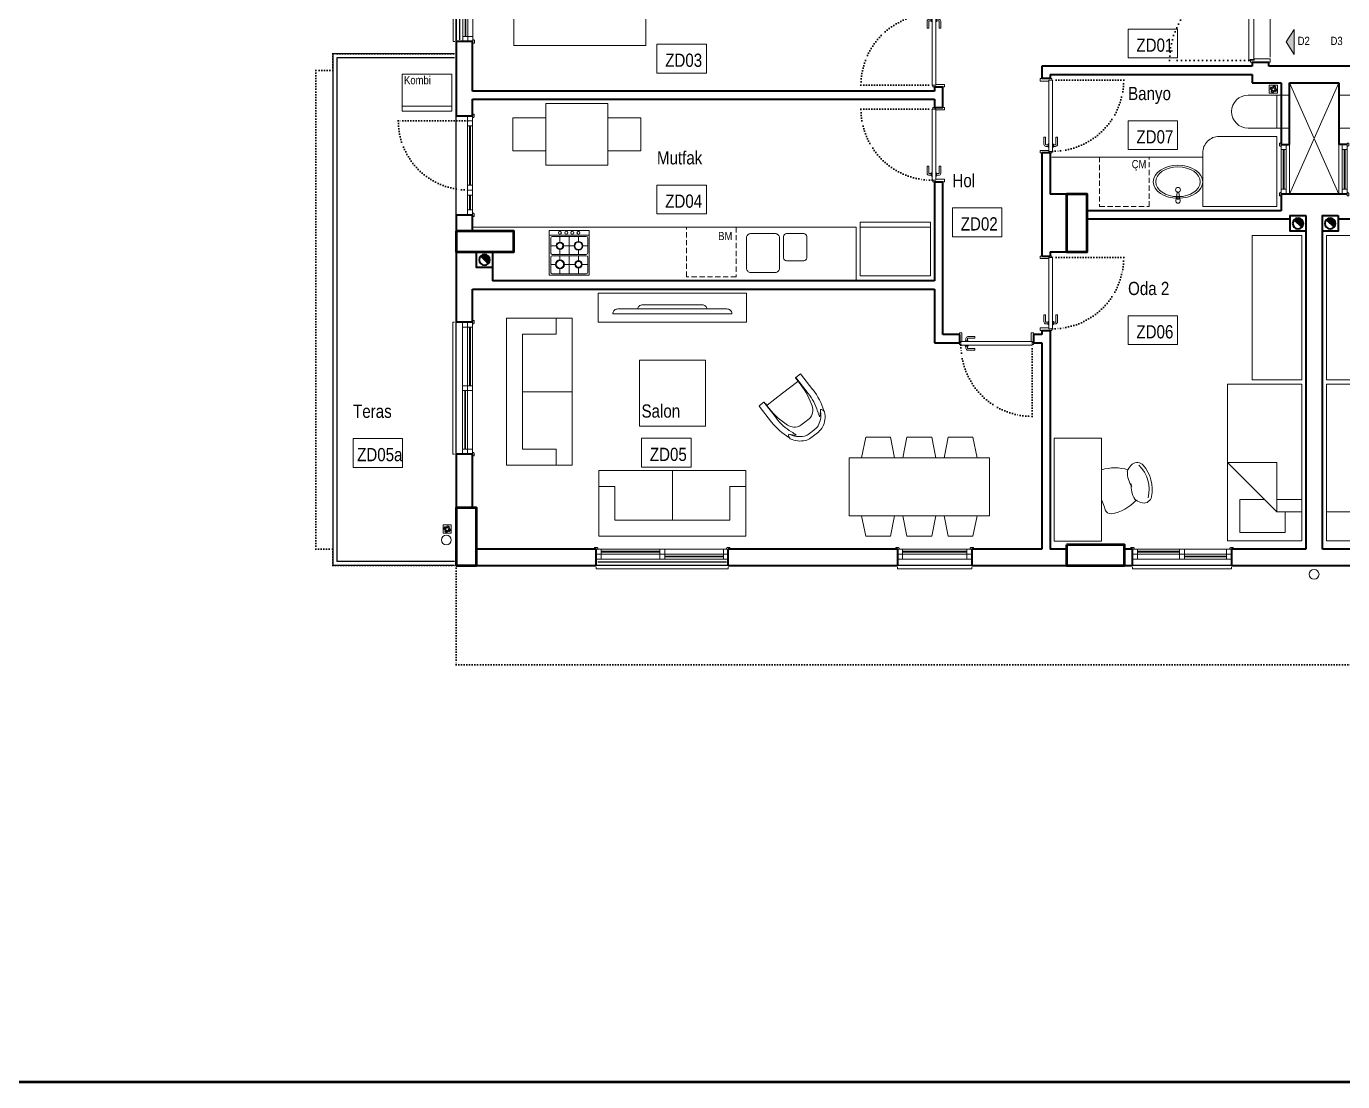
# Model space of a CAD drawing. Header units: millimetres. Extents: x 1811019 to 3717122, y -501178 to -243171.
# Drawn here: x 1856802 to 1858397, y -246506 to -245228 of the extents above; entities that cross this region are included whole.
import ezdxf
from ezdxf.enums import TextEntityAlignment as Align

# ---------------------------------------------------------------- set-up
doc = ezdxf.new("R2010")
doc.units = ezdxf.units.MM
for name, pattern in [('DOT', [0.25, 0, -0.25]), ('izdüşüm arka', [3.175, 0, -3.175]), ('izdüşüm ön', [9.525, 6.35, -3.175])]:
    doc.linetypes.add(name, pattern=pattern)
for name, color, linetype, lineweight in [('a_ba', 6, 'Continuous', 50), ('a_doğrama', 251, 'Continuous', 20), ('a_duvar', 255, 'Continuous', 35), ('a_görünüş', 32, 'Continuous', 25), ('a_görünüş_ince', 8, 'Continuous', 20), ('a_izdüşüm_arka', 255, 'izdüşüm arka', 30), ('a_izdüşüm_ön', 6, 'izdüşüm ön', 9), ('a_not_mahal', 253, 'Continuous', 5), ('a_not_misc', 144, 'Continuous', 5), ('a_not_text', 7, 'Continuous', 13), ('a_tefriş', 8, 'Continuous', 20), ('a_çerçeve_line', 7, 'Continuous', 50), ('m_yib', 65, 'Continuous', 20)]:
    doc.layers.add(name, color=color, linetype=linetype, lineweight=lineweight)
doc.layers.add('a_m2_taks', color=147, linetype='Continuous', plot=False)
doc.styles.get("Standard").update_dxf_attribs({"font": 'ARIALN.TTF'})

# ---------------------------------------------------------------- blocks, each defined once
blk = doc.blocks.new('K1')
at = {"layer": 'a_doğrama', "color": 251}
for points in [[(-17.5, -2.5), (-22, -2.5), (-22, 0), (2, 0), (2, -4), (-17.5, -4), (-17.5, -2.5)], [(-27.5, -93.1), (-25, -93.1)], [(-14.5, -93.1), (-17, -93.1)], [(-17.5, -97.5), (-22, -97.5), (-22, -100), (2, -100), (2, -96), (-17.5, -96), (-17.5, -97.5)]]:
    blk.add_lwpolyline(points, dxfattribs=at)
blk.add_lwpolyline([(-18, -14), (-18, -4), (-18, -3), (-22.5, -3), (-22.5, -2.5), (-22.5, -2), (-24, -2), (-24, -2.5), (-24, -12.5), (-24, -88), (-24, -97.5), (-24, -98), (-22.5, -98), (-22.5, -97.5), (-22.5, -97), (-18, -97), (-18, -96), (-18, -86.5)], close=True, dxfattribs=at)
for points in [[(-25, -91.1), (-27.5, -91.1, -0.414214), (-28, -90.6), (-28, -82.1), (-30, -82.1), (-30, -90.6)], [(-24, -94.1), (-24.5, -94.1, -0.414214), (-25, -93.6), (-25, -90.6, -0.414214), (-24.5, -90.1), (-24, -90.1)], [(-18, -94.1), (-17.5, -94.1, 0.414214), (-17, -93.6), (-17, -90.6, 0.414214), (-17.5, -90.1), (-18, -90.1)], [(-17, -91.1), (-14.5, -91.1, 0.414214), (-14, -90.6), (-14, -82.1), (-12, -82.1), (-12, -90.6)]]:
    blk.add_lwpolyline(points, format="xyb", dxfattribs=at)
for centre, start, end in [((-27.5, -90.6), 180, 270), ((-14.5, -90.6), 270, 0)]:
    blk.add_arc(centre, 2.5, start, end, dxfattribs=at)
at = {"layer": 'a_görünüş_ince', "color": 251}
blk.add_line((2, -6), (2, -94), dxfattribs=at)
at = {"layer": 'a_izdüşüm_arka', "color": 251, "linetype": 'DOT', "ltscale": 20}
blk.add_line((-24, -2), (-120, -2), dxfattribs=at)
blk.add_arc((-24, -2), 96, 180, 270, dxfattribs=at)
blk = doc.blocks.new('klozet')
at = {"layer": 'a_tefriş'}
blk.add_line((20, 0), (-20, 0), dxfattribs=at)
for points in [[(-20, 0), (-20, -15), (20, -15), (20, 0)], [(-20, -50), (-20, -15)], [(20, -50), (20, -15)]]:
    blk.add_lwpolyline(points, dxfattribs=at)
blk.add_arc((0, -50), 20, 180, 360, dxfattribs=at)
blk = doc.blocks.new('K2')
at = {"layer": 'a_doğrama', "color": 251, "linetype": 'Continuous'}
for p, q in [((-13, 88.1), (-13, 1.9)), ((-13, 88.1), (-8.5, 88.1)), ((-12, 90), (-12, 88.1)), ((-12, 90), (-10, 90)), ((-8.5, 88.1), (-8.5, 1.9)), ((-13, 1.9), (-8.5, 1.9)), ((-12, 0), (-12, 1.9)), ((-12, 0), (-10, 0))]:
    blk.add_line(p, q, dxfattribs=at)
at = {"layer": 'a_doğrama', "color": 251}
for points in [[(-14, 80.1), (-16.5, 80.1, 0.414214), (-17, 79.6), (-17, 71.1), (-19, 71.1), (-19, 79.6)], [(-13, 83.1), (-13.5, 83.1, 0.414214), (-14, 82.6), (-14, 79.6, 0.414214), (-13.5, 79.1), (-13, 79.1)], [(-8.5, 83.1), (-8, 83.1, -0.414214), (-7.5, 82.6), (-7.5, 79.6, -0.414214), (-8, 79.1), (-8.5, 79.1)], [(-7.5, 80.1), (-5, 80.1, -0.414214), (-4.5, 79.6), (-4.5, 71.1), (-2.5, 71.1), (-2.5, 79.6)]]:
    blk.add_lwpolyline(points, format="xyb", dxfattribs=at)
for points in [[(-16.5, 82.1), (-14, 82.1)], [(-5, 82.1), (-7.5, 82.1)]]:
    blk.add_lwpolyline(points, dxfattribs=at)
at = {"layer": 'a_doğrama', "color": 251, "linetype": 'Continuous'}
for points in [[(0, 90), (2, 90), (2, 87), (-8.5, 87)], [(0, 0), (2, 0), (2, 3), (-8.5, 3)]]:
    blk.add_lwpolyline(points, dxfattribs=at)
at = {"layer": 'a_doğrama', "color": 251}
for centre, start, end in [((-16.5, 79.6), 90, 180), ((-5, 79.6), 0, 90)]:
    blk.add_arc(centre, 2.5, start, end, dxfattribs=at)
at = {"layer": 'a_izdüşüm_arka', "color": 251}
blk.add_lwpolyline([(-99.2, 1.9), (-13, 1.9)], dxfattribs=at)
blk.add_arc((-13, 1.9), 86.2, 90, 180, dxfattribs=at)
blk = doc.blocks.new('M1')
at = {"layer": 'a_doğrama', "linetype": 'Continuous'}
for p, q in [((-24, 6), (-30, 6)), ((-30, 0), (-30, 6)), ((-24, 0), (-30, 0)), ((-24, 0), (-24, 6)), ((30, 6), (24, 6)), ((24, 6), (24, 0)), ((30, 0), (30, 6)), ((30, 0), (24, 0))]:
    blk.add_line(p, q, dxfattribs=at)
at = {"layer": 'a_doğrama'}
for p, q in [((24, 3.5), (-24, 3.5)), ((24, 2.5), (-24, 2.5))]:
    blk.add_line(p, q, dxfattribs=at)
for points in [[(-28, -1), (-28, 0), (-32, 0), (-32, -2), (-29, -2)], [(28, -1), (28, 0), (32, 0), (32, -2), (29, -2)]]:
    blk.add_lwpolyline(points, close=True, dxfattribs=at)
at = {"layer": 'a_görünüş_ince'}
for p, q in [((24, 6), (-24, 6)), ((-24, 0), (24, 0))]:
    blk.add_line(p, q, dxfattribs=at)
blk = doc.blocks.new('160p')
at = {"layer": 'a_doğrama', "color": 251}
for points in [[(-6, -6), (-6, 0), (-12, 0), (-12, -6)], [(0, -6), (0, 0), (-6, 0), (-6, -6)], [(-6, -83), (-6, -77), (-12, -77), (-12, -83)], [(0, -83), (0, -77), (-6, -77), (-6, -83)], [(-6, -160), (-6, -154), (-12, -154), (-12, -160)], [(0, -160), (0, -154), (-6, -154), (-6, -160)]]:
    blk.add_lwpolyline(points, close=True, dxfattribs=at)
for points in [[(2, -1), (2, 2), (0, 2), (0, -2), (1, -2), (2, -1)], [(-9.5, -6), (-9.5, -77)], [(-8.5, -6), (-8.5, -77)], [(-3.5, -83), (-3.5, -154)], [(-2.5, -83), (-2.5, -154)], [(2, -159), (2, -162), (0, -162), (0, -158), (1, -158), (2, -159)]]:
    blk.add_lwpolyline(points, dxfattribs=at)
at = {"layer": 'a_görünüş_ince', "color": 251}
for points in [[(-22, -160), (-24, -160), (-24, 0), (-22, 0)], [(-12, -77), (-12, -6)], [(-6, -77), (-6, -6)], [(-6, -77), (-6, -6)], [(0, -77), (0, -6)], [(-12, -154), (-12, -83)], [(-6, -154), (-6, -83)], [(-6, -154), (-6, -83)], [(0, -154), (0, -83)]]:
    blk.add_lwpolyline(points, dxfattribs=at)
blk = doc.blocks.new('kapı_120_c_blok')
at = {"layer": 'a_doğrama', "color": 251}
for points in [[(-2, 119), (-2, 122), (0, 122), (0, 118), (-1, 118), (-2, 119)], [(2.5, 114), (2.5, 96)], [(3.5, 114), (3.5, 96)], [(2.5, 84), (2.5, 12)], [(3.5, 84), (3.5, 12)], [(-2, 1), (-2, -2), (0, -2), (0, 2), (-1, 2), (-2, 1)]]:
    blk.add_lwpolyline(points, dxfattribs=at)
for points in [[(0, 114), (6, 114), (6, 120), (0, 120)], [(0, 90), (6, 90), (6, 96), (0, 96)], [(0, 84), (6, 84), (6, 90), (0, 90)], [(0, 6), (6, 6), (6, 12), (0, 12)], [(0, 0), (6, 0), (6, 6), (0, 6)]]:
    blk.add_lwpolyline(points, close=True, dxfattribs=at)
at = {"layer": 'a_görünüş_ince', "color": 251}
for points in [[(0, 114), (0, 96)], [(6, 114), (6, 96)], [(0, 84), (0, 12)], [(6, 84), (6, 12)]]:
    blk.add_lwpolyline(points, dxfattribs=at)
at = {"layer": 'a_izdüşüm_arka', "color": 251}
blk.add_lwpolyline([(6, 6), (90, 6)], dxfattribs=at)
blk.add_arc((6, 6), 84, 0, 90, dxfattribs=at)
blk = doc.blocks.new('120_p_c_blok')
at = {"layer": 'a_doğrama'}
for points in [[(1, 2), (-2, 2), (-2, 0), (2, 0), (2, 1), (1, 2)], [(119, 2), (122, 2), (122, 0), (118, 0), (118, 1), (119, 2)], [(57, -2.5), (6, -2.5)], [(57, -3.5), (6, -3.5)], [(114, -8.5), (63, -8.5)], [(114, -9.5), (63, -9.5)]]:
    blk.add_lwpolyline(points, dxfattribs=at)
for points in [[(0, 0), (6, 0), (6, -6), (0, -6)], [(57, 0), (63, 0), (63, -6), (57, -6)], [(114, 0), (120, 0), (120, -6), (114, -6)], [(0, -6), (6, -6), (6, -12), (0, -12)], [(57, -6), (63, -6), (63, -12), (57, -12)], [(114, -6), (120, -6), (120, -12), (114, -12)]]:
    blk.add_lwpolyline(points, close=True, dxfattribs=at)
at = {"layer": 'a_görünüş_ince'}
for points in [[(6, 0), (57, 0)], [(63, 0), (114, 0)], [(6, -6), (57, -6)], [(6, -6), (57, -6)], [(6, -12), (57, -12)], [(63, -6), (114, -6)], [(63, -6), (114, -6)], [(63, -12), (114, -12)], [(0, -22), (0, -24), (120, -24), (120, -22)]]:
    blk.add_lwpolyline(points, dxfattribs=at)
blk = doc.blocks.new('90_p_c_blok')
at = {"layer": 'a_doğrama'}
for points in [[(1, 2), (-2, 2), (-2, 0), (2, 0), (2, 1), (1, 2)], [(89, 2), (92, 2), (92, 0), (88, 0), (88, 1), (89, 2)], [(84, -2.5), (6, -2.5)], [(84, -3.5), (6, -3.5)]]:
    blk.add_lwpolyline(points, dxfattribs=at)
for points in [[(0, 0), (6, 0), (6, -6), (0, -6)], [(0, -6), (6, -6), (6, -12), (0, -12)], [(84, 0), (90, 0), (90, -6), (84, -6)], [(84, -6), (90, -6), (90, -12), (84, -12)]]:
    blk.add_lwpolyline(points, close=True, dxfattribs=at)
at = {"layer": 'a_görünüş_ince'}
for points in [[(6, 0), (84, 0)], [(6, -6), (84, -6)], [(6, -6), (84, -6)], [(6, -12), (84, -12)], [(0, -22), (0, -24), (90, -24), (90, -22)]]:
    blk.add_lwpolyline(points, dxfattribs=at)
blk = doc.blocks.new('baca_müstakil')
at = {"layer": 'a_duvar'}
h = blk.add_hatch(color=256, dxfattribs=at)
h.dxf.hatch_style = 1
h.paths.add_polyline_path([(4.9, -4.9, 0.198912), (3, -9.5, 0.668179), (14.1, -14.1)])
blk.add_line((4.9, -4.9), (14.1, -14.1), dxfattribs=at)
blk.add_lwpolyline([(0, -19), (19, -19), (19, 0), (0, 0)], close=True, dxfattribs=at)
blk.add_circle((9.5, -9.5), 6.5, dxfattribs=at)
blk = doc.blocks.new('tefriş_koltuk_202x90')
at = {"layer": 'a_tefriş'}
for p, q in [((0, -90), (0, -22)), ((-79, -68), (-101, -68)), ((79, -68), (101, -68))]:
    blk.add_line(p, q, dxfattribs=at)
for points in [[(101, -90), (101, 0), (-101, 0), (-101, -90), (101, -90)], [(79, -68), (79, -22), (-79, -22), (-79, -68)]]:
    blk.add_lwpolyline(points, dxfattribs=at)
blk = doc.blocks.new('tefirş_tv')
at = {"layer": 'a_tefriş'}
for points in [[(35, 10), (35, 10, 0.414214), (30, 15), (-30, 15, 0.414214), (-35, 10), (-35, 10)], [(60, 4), (60, 5, 0.414214), (55, 10), (-55, 10, 0.414214), (-60, 5), (-60, 4)]]:
    blk.add_lwpolyline(points, format="xyb", close=True, dxfattribs=at)
blk = doc.blocks.new('berjer')
at = {"layer": 'a_tefriş'}
for p, q in [((-45.1, 45.1), (-40.8, 49.5)), ((-45.1, 45.1), (-49.5, 40.8)), ((-41.4, 41.4), (-45.7, 37.1)), ((-41.4, 41.4), (-37.1, 45.7)), ((-31.3, 31.3), (-26.8, 35.8)), ((26.1, 19), (8.8, 36.2)), ((-31.3, 31.3), (-35.8, 26.8)), ((0, 0), (16.6, 16.6)), ((21, 13.6), (3.6, 31)), ((26.1, 18.7), (21, 13.6)), ((0, 0), (-16.6, -16.6)), ((-19, -26.1), (-36.2, -8.8)), ((-13.6, -21), (-31, -3.6)), ((-18.7, -26.1), (-13.6, -21))]:
    blk.add_line(p, q, dxfattribs=at)
for centre, radius, start, end in [((-29.8, 38.5), 15.5, 107.9156, 135), ((-29.8, 38.5), 10.2, 107.9156, 135), ((-25, 27.7), 27.3, 71.2858, 110.6993), ((-23.7, 18.5), 31.1, 71.4354, 107.3961), ((-18.6, 23.9), 24.6, 78.6027, 99.5819), ((18.9, 123.1), 85.7, 240.9454, 245.5445), ((-19.2, 48.9), 5.5, 350.3156, 56.9936), ((-44.9, -17.5), 76, 45, 66.6891), ((-27.4, 24.8), 27.6, 159.0996, 198.2964), ((-38.5, 29.8), 15.5, 135, 162.0844), ((-18.2, 23.5), 31.5, 162.3914, 198.167), ((-38.5, 29.8), 10.2, 135, 162.0844), ((-21, 30), 8.21, 117.4936, 135.1057), ((-17.5, 23.2), 15.9, 57.4112, 117.4936), ((-45.7, -18.5), 69.9, 45.0971, 65.3824), ((-53.9, -49.3), 97, 43.332, 62.3787), ((-49, 19.1), 5.5, 213.0064, 279.6844), ((-23.4, 18.3), 25.2, 169.88, 190.627), ((-123.1, -18.9), 85.7, 24.4555, 29.0546), ((18.5, 45.7), 69.9, 204.6176, 224.9029), ((-23.2, 17.5), 15.9, 152.5064, 212.5888), ((-30, 21), 8.21, 134.8943, 152.5064), ((16.4, 16.9), 0.4, 315, 46.0366), ((110.8, 118.5), 138.4, 227.0869, 229.3484), ((26, 18.9), 0.2, 315, 45), ((17.5, 44.9), 76, 203.7042, 225), ((49.3, 53.9), 97, 207.6213, 226.668), ((20.8, 13.7), 0.2, 229.3484, 315), ((-18.9, -26), 0.2, 225, 315), ((-16.9, -16.4), 0.4, 223.9634, 315), ((-118.5, -110.8), 138.4, 40.6516, 42.9131), ((-13.7, -20.8), 0.2, 315, 40.6516)]:
    blk.add_arc(centre, radius, start, end, dxfattribs=at)
blk = doc.blocks.new('A$C2A0A03CE')
at = {"layer": 'a_tefriş'}
for p, q in [((-54, -24.3), (-54, 24.3)), ((-54, 24.3), (0, 24.3)), ((-48.6, 24.3), (-48.6, -24.3)), ((-46.8, 20.7), (-46.8, -20.7)), ((-27, 22.5), (-45, 22.5)), ((-35.6, 22.5), (-35.6, 15.7)), ((-25.2, -20.7), (-25.2, 20.7)), ((-23.4, -20.7), (-23.4, 20.7)), ((-21.6, 22.5), (-3.6, 22.5)), ((-13.1, 22.5), (-13.1, 14.8)), ((-1.8, 20.7), (-1.8, -20.7)), ((0, -24.3), (0, 24.3)), ((-40, 11.2), (-46.8, 11.2)), ((-25.2, 0), (-46.8, 0)), ((-35.6, 6.8), (-35.6, -7.7)), ((-25.2, 11.2), (-31, 11.2)), ((-16.6, 11.2), (-23.4, 11.2)), ((-1.8, 0), (-23.4, 0)), ((-13.1, 7.7), (-13.1, -6.8)), ((-1.8, 11.2), (-9.4, 11.2)), ((-39.1, -11.3), (-46.8, -11.3)), ((-35.6, -14.9), (-35.6, -22.5)), ((-25.2, -11.3), (-31.9, -11.3)), ((-17.5, -11.3), (-23.4, -11.3)), ((-13.1, -15.7), (-13.1, -22.5)), ((-1.8, -11.3), (-8.5, -11.3)), ((-54, -24.3), (0, -24.3)), ((-45, -22.5), (-27, -22.5)), ((-3.6, -22.5), (-21.6, -22.5))]:
    blk.add_line(p, q, dxfattribs=at)
for centre, radius in [((-35.6, 11.2), 5.4), ((-51.4, 11.2), 1.8), ((-51.4, 3.7), 1.8), ((-35.6, 11.2), 4.5), ((-13.1, 11.2), 4.5), ((-13.1, 11.2), 3.6), ((-51.4, -3.5), 1.8), ((-51.4, -11.3), 1.8), ((-35.6, -11.3), 4.5), ((-35.6, -11.3), 3.6), ((-13.1, -11.3), 5.4), ((-13.1, -11.3), 4.5)]:
    blk.add_circle(centre, radius, dxfattribs=at)
for centre, start, end in [((-45, 20.7), 90, 180), ((-27, 20.7), 0, 90), ((-21.6, 20.7), 90, 180), ((-3.6, 20.7), 0, 90), ((-45, -20.7), 180, 270), ((-27, -20.7), 270, 0), ((-21.6, -20.7), 180, 270), ((-3.6, -20.7), 270, 0)]:
    blk.add_arc(centre, 1.8, start, end, dxfattribs=at)
blk = doc.blocks.new('tefriş_yatak_çift')
at = {"layer": 'a_tefriş'}
for points in [[(-85, -5), (-85, -45), (-125, -45), (-125, -5)], [(80, -195), (80, -5), (-80, -5), (-80, -195)], [(85, -5), (85, -45), (125, -45), (125, -5)]]:
    blk.add_lwpolyline(points, close=True, dxfattribs=at)
for points in [[(-6.3, -40), (-6.3, -15), (-61.3, -15), (-61.3, -40)], [(35, -55), (65, -55), (65, -15), (10, -15), (10, -40)], [(-80, -40), (20, -40), (80, -100), (20, -100), (20, -40)], [(-80, -55), (20, -55)]]:
    blk.add_lwpolyline(points, dxfattribs=at)
blk = doc.blocks.new('tefriş_sandalye')
at = {"layer": 'a_tefriş'}
blk.add_line((0, -18), (0, 18), dxfattribs=at)
at = {"layer": 'a_tefriş', "extrusion": (0, 0, -1)}
for centre, major_axis, start_param, end_param in [((16, -34.3), (38.7, 38.7), 5.200723, 5.79406), ((62.1, 15.1), (21.8, -21.8), 1.757107, 2.385975), ((62.1, 15.1), (21.8, -21.8), 1.757107, 2.385975), ((48.7, 10.5), (13, -13), 2.664537, 2.7784), ((48.7, 10.5), (13, -13), 2.664537, 2.7784), ((48.7, 10.5), (13, -13), 2.7784, 3.245118), ((43.2, 17.3), (6.76, 6.76), 4.815914, 6.34704), ((16.9, -5.5), (28.8, 28.8), 6.26556, 7.321949), ((16.9, -5.5), (28.8, 28.8), 6.26556, 7.321949), ((17, -5.7), (31.4, -31.4), -1.506941, -0.587454), ((66.5, -1.2), (21.8, -21.8), 1.802816, 2.431683), ((66.5, -1.2), (21.8, -21.8), 1.802816, 2.431683), ((51.2, -12.6), (6.76, -6.76), -0.587454, 0.943672), ((-154, -79.7), (117.3, -117.3), -1.166716, -1.087708), ((11.1, -28.2), (4.99, -4.99), 0.687369, 2.053884), ((1.8, 18.5), (38.7, -38.7), -0.034473, 0.601946), ((52.6, -3.9), (13, -13), 1.410391, 1.524253), ((52.6, -3.9), (13, -13), 1.410391, 1.524253), ((52.6, -3.9), (13, 13), 2.514469, 2.981187)]:
    blk.add_ellipse(centre, major_axis=major_axis, ratio=1, start_param=start_param, end_param=end_param, dxfattribs=at)
blk = doc.blocks.new('tefriş_süzgeç')
at = {"layer": 'a_tefriş'}
for p, q in [((5, 0), (-5, 0)), ((-5, 0), (-5, -10)), ((5, -10), (5, 0)), ((-5, -10), (5, -10)), ((-3.6, -5.1), (-4.1, -5.1)), ((-2.6, -5.1), (-3.1, -5.1)), ((-2.5, -2.5), (-2.9, -2.2)), ((-2.6, -7.6), (-2.9, -7.9)), ((-2, -3.3), (-2.3, -3)), ((-1.9, -6.9), (-2.2, -7.2)), ((-1.6, -5.1), (-2.1, -5.1)), ((-1.2, -3.9), (-1.5, -3.6)), ((-1.2, -6.2), (-1.5, -6.5)), ((-0.2, -2.5), (-0.2, -2)), ((-0.1, -1.5), (-0.1, -1)), ((-0.1, -3), (-0.1, -3.5)), ((-0.1, -6.6), (-0.1, -7.1)), ((-0.1, -7.6), (-0.1, -8.1)), ((-0.1, -8.6), (-0.1, -9.1)), ((1, -4), (1.4, -3.6)), ((1.1, -6.2), (1.4, -6.5)), ((1.5, -5.1), (2, -5.1)), ((1.7, -3.3), (2.1, -2.9)), ((1.8, -6.9), (2.1, -7.2)), ((2.5, -2.5), (2.8, -2.2)), ((2.5, -5.1), (3, -5.1)), ((2.5, -7.5), (2.8, -7.9)), ((3.5, -5.1), (4, -5.1))]:
    blk.add_line(p, q, dxfattribs=at)
for centre, radius, start, end in [((-0.1, -5.1), 4.06, 134.2896, 180), ((-0.1, -5.1), 3.56, 134.2896, 180), ((-0.1, -5.1), 3.06, 180, 225), ((-0.1, -5.1), 4.06, 225, 270), ((-0.1, -5.1), 2.56, 180, 225), ((-0.1, -5.1), 3.56, 225, 270), ((-0.4, -4.4), 2.4, 84.5943, 143.2016), ((-0.1, -5.1), 2.06, 134.2896, 180), ((-0.1, -5), 2.44, 90.343, 138.1212), ((-0.1, -5.1), 1.56, 134.2896, 180), ((-0.1, -5.1), 2.06, 225, 270), ((-0.1, -5.1), 1.56, 225, 270), ((-0.1, -5.1), 4.06, 45, 90), ((-0.1, -5.1), 3.56, 45, 90), ((-0.1, -5.1), 2.06, 45, 90), ((-0.1, -5.1), 1.56, 45, 90), ((-0.1, -5.1), 2.56, 270, 315.7104), ((-0.1, -5.1), 3.06, 270, 315.7104), ((-0.1, -5.1), 1.56, 314.2896, 360), ((-0.1, -5.1), 2.06, 314.2896, 360), ((-0.1, -5.1), 2.56, 360, 45), ((-0.1, -5.1), 3.06, 360, 45), ((-0.1, -5.1), 3.56, 314.2896, 360), ((-0.1, -5.1), 4.06, 314.2896, 360)]:
    blk.add_arc(centre, radius, start, end, dxfattribs=at)

msp = doc.modelspace()

# ---------------------------------------------------------------- hatches: boundary and pattern name
at = {"layer": 'a_not_misc'}
h = msp.add_hatch(color=256, dxfattribs=at)
h.dxf.hatch_style = 1
h.paths.add_polyline_path([(1858338.7, -245231.9), (1858328.7, -245246.9), (1858338.7, -245261.9)])

# ---------------------------------------------------------------- linework, layer by layer
at = {"layer": 'a_ba', "color": 253}
for points in [[(1858062.7, -245501.3), (1858087.7, -245501.3), (1858087.7, -245431.3), (1858062.7, -245431.3)], [(1857322.7, -245476.3), (1857322.7, -245501.3), (1857392.7, -245501.3), (1857392.7, -245476.3)], [(1857322.7, -245881.3), (1857347.7, -245881.3), (1857347.7, -245811.3), (1857322.7, -245811.3)], [(1858062.7, -245856.3), (1858062.7, -245881.3), (1858132.7, -245881.3), (1858132.7, -245856.3)]]:
    msp.add_lwpolyline(points, close=True, dxfattribs=at)
at = {"layer": 'a_duvar'}
for p, q in [((1857322.7, -245246.3), (1857322.7, -245261.3)), ((1857342.8, -245246.3), (1857322.7, -245246.3)), ((1857342.7, -245306.3), (1857342.8, -245246.3)), ((1857322.7, -245261.3), (1857322.7, -245336.3)), ((1858287.7, -245276.3), (1858032.7, -245276.3)), ((1858032.7, -245276.3), (1858032.7, -245291.3)), ((1858287.7, -245271.3), (1858287.7, -245276.3)), ((1858307.7, -245276.3), (1858307.7, -245271.3)), ((1858427.7, -245276.3), (1858307.7, -245276.3)), ((1858042.7, -245286.3), (1858287.7, -245286.3)), ((1858042.7, -245286.3), (1858042.7, -245291.3)), ((1858287.7, -245286.3), (1858287.7, -245296.3)), ((1857902.7, -245306.3), (1857342.7, -245306.3)), ((1857902.7, -245301.3), (1857902.7, -245306.3)), ((1857912.7, -245326.3), (1857912.7, -245301.3)), ((1858287.7, -245296.3), (1858322.7, -245296.3)), ((1858322.7, -245296.3), (1858322.7, -245371.3)), ((1858332.7, -245296.3), (1858392.7, -245296.3)), ((1858332.7, -245371.3), (1858332.7, -245296.3)), ((1858392.7, -245296.3), (1858392.7, -245371.3)), ((1857342.7, -245316.3), (1857902.7, -245316.3)), ((1857342.7, -245336.3), (1857342.7, -245316.3)), ((1857902.7, -245316.3), (1857902.7, -245326.3)), ((1858032.7, -245381.3), (1858032.7, -245506.3)), ((1858042.7, -245381.3), (1858042.7, -245431.3)), ((1857902.7, -245416.3), (1857902.7, -245536.3)), ((1857912.7, -245601.3), (1857912.7, -245416.3)), ((1858062.7, -245431.3), (1858042.7, -245431.3)), ((1858402.7, -245431.3), (1858322.7, -245431.3)), ((1858322.7, -245431.3), (1858322.7, -245451.3)), ((1858322.7, -245451.3), (1858087.7, -245451.3)), ((1857322.7, -245456.3), (1857322.7, -245586.3)), ((1857342.7, -245476.3), (1857342.7, -245456.3)), ((1858087.7, -245461.3), (1858333.7, -245461.3)), ((1858339.7, -245461.3), (1858346.7, -245461.3)), ((1858352.7, -245461.3), (1858352.7, -245861.3)), ((1858372.7, -245861.3), (1858372.7, -245461.3)), ((1858378.7, -245461.3), (1858385.7, -245461.3)), ((1858391.7, -245461.3), (1858637.7, -245461.3)), ((1858042.7, -245501.3), (1858062.7, -245501.3)), ((1858042.7, -245501.3), (1858042.7, -245506.3)), ((1857342.7, -245586.3), (1857342.7, -245546.3)), ((1857342.7, -245546.3), (1857902.7, -245546.3)), ((1857902.7, -245536.3), (1857366.7, -245536.3)), ((1857902.7, -245546.3), (1857902.7, -245611.3)), ((1858032.7, -245596.3), (1858032.7, -245601.3)), ((1858042.7, -245596.3), (1858042.7, -245861.3)), ((1857902.7, -245611.3), (1857932.7, -245611.3)), ((1857932.7, -245601.3), (1857912.7, -245601.3)), ((1858032.7, -245601.3), (1858022.7, -245601.3)), ((1858022.7, -245611.3), (1858032.7, -245611.3)), ((1858032.7, -245611.3), (1858032.7, -245861.3)), ((1857322.7, -245746.3), (1857322.7, -245861.3)), ((1857342.7, -245811.3), (1857342.7, -245746.3)), ((1857492.7, -245861.3), (1857347.7, -245861.3)), ((1857857.7, -245861.3), (1857652.7, -245861.3)), ((1858032.7, -245861.3), (1857947.7, -245861.3)), ((1858062.7, -245861.3), (1858042.7, -245861.3)), ((1858142.7, -245861.3), (1858132.7, -245861.3)), ((1858142.7, -245881.3), (1858142.7, -245861.3)), ((1858352.7, -245861.3), (1858262.7, -245861.3)), ((1858262.7, -245861.3), (1858262.7, -245881.3)), ((1858462.7, -245861.3), (1858372.7, -245861.3)), ((1857322.7, -245881.3), (1857492.7, -245881.3)), ((1857652.7, -245881.3), (1857857.7, -245881.3)), ((1857947.7, -245881.3), (1858142.7, -245881.3)), ((1858262.7, -245881.3), (1858462.7, -245881.3))]:
    msp.add_line(p, q, dxfattribs=at)
for points in [[(1858287.7, -245271.3), (1858307.7, -245271.3)], [(1858042.7, -245291.3), (1858032.7, -245291.3)], [(1857902.7, -245301.3), (1857912.7, -245301.3)], [(1857902.7, -245326.3), (1857912.7, -245326.3)], [(1857322.7, -245336.3), (1857342.7, -245336.3)], [(1858322.7, -245371.3), (1858332.7, -245371.3)], [(1858402.7, -245371.3), (1858392.7, -245371.3)], [(1858042.7, -245381.3), (1858032.7, -245381.3)], [(1857902.7, -245416.3), (1857912.7, -245416.3)], [(1857322.7, -245456.3), (1857342.7, -245456.3)], [(1858032.7, -245506.3), (1858042.7, -245506.3)], [(1857366.7, -245520.3), (1857366.7, -245536.3)], [(1857342.7, -245586.3), (1857322.7, -245586.3)], [(1858032.7, -245596.3), (1858042.7, -245596.3)], [(1857932.7, -245601.3), (1857932.7, -245611.3)], [(1858022.7, -245601.3), (1858022.7, -245611.3)], [(1857342.7, -245746.3), (1857322.7, -245746.3)], [(1857492.7, -245881.3), (1857492.7, -245861.3)], [(1857652.7, -245881.3), (1857652.7, -245861.3)], [(1857857.7, -245861.3), (1857857.7, -245881.3)], [(1857947.7, -245861.3), (1857947.7, -245881.3)]]:
    msp.add_lwpolyline(points, dxfattribs=at)
at = {"layer": 'a_görünüş', "color": 251}
for points in [[(1857322.7, -245088.3), (1857322.7, -245244.3)], [(1857326.7, -245088.3), (1857326.7, -245244.3)], [(1857320.7, -245261.3), (1857173.2, -245261.3), (1857173.2, -245881.3)], [(1857320.7, -245266.3), (1857178.2, -245266.3), (1857178.2, -245876.3)], [(1857320.7, -245881.3), (1857173.2, -245881.3)], [(1857320.7, -245876.3), (1857178.2, -245876.3)], [(1857650.7, -245877.3), (1857494.7, -245877.3)], [(1857650.7, -245881.3), (1857494.7, -245881.3)]]:
    msp.add_lwpolyline(points, dxfattribs=at)
at = {"layer": 'a_görünüş_ince'}
for p, q in [((1858332.7, -245431.3), (1858332.7, -245371.3)), ((1858392.7, -245431.3), (1858392.7, -245371.3))]:
    msp.add_line(p, q, dxfattribs=at)
at = {"layer": 'a_izdüşüm_arka'}
msp.add_lwpolyline([(1857322.7, -245261.3), (1857173.2, -245261.3), (1857173.2, -245281.3), (1857152.7, -245281.3), (1857152.7, -245861.3), (1857173.2, -245861.3), (1857173.2, -245881.3), (1857322.7, -245881.3), (1857322.7, -246001.3), (1859402.7, -246001.3), (1859402.7, -245881.3), (1859552.3, -245881.3), (1859552.3, -245861.3), (1859572.7, -245861.3), (1859572.7, -245281.3), (1859552.3, -245281.3), (1859552.3, -245261.3), (1859402.7, -245261.3)], dxfattribs=at)
at = {"layer": 'a_izdüşüm_ön', "color": 251}
for points in [[(1858102.7, -245446.3), (1858162.7, -245446.3), (1858162.7, -245386.3), (1858102.7, -245386.3)], [(1857662.2, -245471.3), (1857662.2, -245531.3), (1857602.2, -245531.3), (1857602.2, -245471.3)]]:
    msp.add_lwpolyline(points, close=True, dxfattribs=at)
at = {"layer": 'a_m2_taks'}
msp.add_lwpolyline([(1857322.7, -244101.3), (1858297.7, -244101.3), (1858297.7, -244390.3), (1858447.7, -244391.3), (1858447.7, -244101.3), (1859402.7, -244101.3), (1859402.7, -245881.3), (1857322.7, -245881.3)], close=True, dxfattribs=at)
at = {"layer": 'a_not_mahal'}
for points in [[(1858197.2, -245231.2), (1858137.2, -245231.2), (1858137.2, -245266.2), (1858197.2, -245266.2)], [(1857626.2, -245249.5), (1857566.2, -245249.5), (1857566.2, -245284.5), (1857626.2, -245284.5)], [(1858197.2, -245342.3), (1858137.2, -245342.3), (1858137.2, -245377.3), (1858197.2, -245377.3)], [(1857626.2, -245420.2), (1857566.2, -245420.2), (1857566.2, -245455.2), (1857626.2, -245455.2)], [(1857984.4, -245447.8), (1857924.4, -245447.8), (1857924.4, -245482.8), (1857984.4, -245482.8)], [(1858197.2, -245578.5), (1858137.2, -245578.5), (1858137.2, -245613.5), (1858197.2, -245613.5)], [(1857257.9, -245727.3), (1857197.9, -245727.3), (1857197.9, -245762.3), (1857257.9, -245762.3)], [(1857607.5, -245727), (1857547.5, -245727), (1857547.5, -245762), (1857607.5, -245762)]]:
    msp.add_lwpolyline(points, close=True, dxfattribs=at)
at = {"layer": 'a_not_misc'}
msp.add_lwpolyline([(1858338.7, -245231.9), (1858328.7, -245246.9), (1858338.7, -245261.9), (1858338.7, -245231.9)], close=True, dxfattribs=at)
for points in [[(1858392.7, -245296.3), (1858332.7, -245431.3)], [(1858332.7, -245296.3), (1858392.7, -245431.3)]]:
    msp.add_lwpolyline(points, dxfattribs=at)
at = {"layer": 'a_tefriş', "lineweight": 20}
for p, q in [((1857257.6, -245285.7), (1857317.6, -245285.7)), ((1857257.6, -245330.7), (1857257.6, -245285.7)), ((1857317.6, -245285.7), (1857317.6, -245330.7)), ((1857317.6, -245324.7), (1857257.6, -245324.7)), ((1857317.6, -245330.7), (1857257.6, -245330.7))]:
    msp.add_line(p, q, dxfattribs=at)
at = {"layer": 'a_tefriş'}
for p, q in [((1858195.2, -245439.8), (1858195.6, -245435.6)), ((1858195.9, -245434.6), (1858196.6, -245429.3)), ((1858196.4, -245435.8), (1858196.4, -245437.3)), ((1858196.4, -245437.3), (1858199.1, -245437.3)), ((1858198.8, -245429.3), (1858199.5, -245434.6)), ((1858199.1, -245437.3), (1858199.1, -245435.8)), ((1858199.8, -245435.6), (1858200.2, -245439.8)), ((1857342.7, -245471.3), (1857807.7, -245471.3))]:
    msp.add_line(p, q, dxfattribs=at)
for points in [[(1857506.7, -245396.3), (1857506.7, -245321.3), (1857431.7, -245321.3), (1857431.7, -245396.3)], [(1857431.7, -245378.8), (1857431.7, -245338.8), (1857391.7, -245338.8), (1857391.7, -245378.8)], [(1857546.7, -245378.8), (1857506.7, -245378.8), (1857506.7, -245338.8), (1857546.7, -245338.8)], [(1858287.7, -245656.3), (1858347.7, -245656.3), (1858347.7, -245481.3), (1858287.7, -245481.3)], [(1858437.7, -245656.3), (1858377.7, -245656.3), (1858377.7, -245481.3), (1858437.7, -245481.3)], [(1857494.9, -245586.3), (1857494.9, -245551.3), (1857674.9, -245551.3), (1857674.9, -245586.3)], [(1857544.9, -245712.3), (1857624.9, -245712.3), (1857624.9, -245632.3), (1857544.9, -245632.3)], [(1858257.7, -245661.3), (1858257.7, -245851.3), (1858347.7, -245851.3), (1858347.7, -245661.3)], [(1858467.7, -245661.3), (1858467.7, -245851.3), (1858377.7, -245851.3), (1858377.7, -245661.3)], [(1858105.1, -245851.8), (1858047.7, -245851.8), (1858047.7, -245726.8), (1858105.1, -245726.8)], [(1857969.2, -245820.8), (1857799.2, -245820.8), (1857799.2, -245750.8), (1857969.2, -245750.8)]]:
    msp.add_lwpolyline(points, close=True, dxfattribs=at)
msp.add_lwpolyline([(1858317.7, -245446.3), (1858227.7, -245446.3), (1858227.7, -245381.3, -0.414214), (1858247.7, -245361.3), (1858317.7, -245361.3)], format="xyb", close=True, dxfattribs=at)
for points in [[(1858044.7, -245386.3), (1858227.7, -245386.3)], [(1857807.7, -245471.3), (1857807.7, -245536.3)], [(1857897.7, -245530.3), (1857897.7, -245465.3), (1857812.7, -245465.3), (1857812.7, -245530.3), (1857897.7, -245530.3), (1857897.7, -245471.3), (1857812.7, -245471.3)], [(1857814.2, -245750.8), (1857819.2, -245725.8), (1857849.2, -245725.8), (1857854.2, -245750.8)], [(1857864.2, -245750.8), (1857869.2, -245725.8), (1857899.2, -245725.8), (1857904.2, -245750.8)], [(1857914.2, -245750.8), (1857919.2, -245725.8), (1857949.2, -245725.8), (1857954.2, -245750.8)], [(1858347.7, -245816.3), (1858317.7, -245816.3), (1858257.7, -245756.3), (1858317.7, -245756.3), (1858317.7, -245816.3)], [(1858377.7, -245816.3), (1858407.7, -245816.3), (1858467.7, -245756.3), (1858407.7, -245756.3), (1858407.7, -245816.3)], [(1858302.7, -245801.3), (1858272.7, -245801.3), (1858272.7, -245841.3), (1858327.7, -245841.3), (1858327.7, -245816.3)], [(1858347.7, -245801.3), (1858317.7, -245801.3)], [(1857814.2, -245820.8), (1857819.2, -245845.8), (1857849.2, -245845.8), (1857854.2, -245820.8)], [(1857864.2, -245820.8), (1857869.2, -245845.8), (1857899.2, -245845.8), (1857904.2, -245820.8)], [(1857914.2, -245820.8), (1857919.2, -245845.8), (1857949.2, -245845.8), (1857954.2, -245820.8)]]:
    msp.add_lwpolyline(points, dxfattribs=at)
for points in [[(1857714.7, -245521.1, -0.414214), (1857709.7, -245526.1), (1857679.7, -245526.1, -0.414214), (1857674.7, -245521.1), (1857674.7, -245484.1, -0.414214), (1857679.7, -245479.1), (1857709.7, -245479.1, -0.414214), (1857714.7, -245484.1), (1857714.7, -245521.1)], [(1857747.7, -245508.5, -0.414214), (1857744.2, -245512), (1857723.2, -245512, -0.414214), (1857719.7, -245508.5), (1857719.7, -245482.6, -0.414214), (1857723.2, -245479.1), (1857744.2, -245479.1, -0.414214), (1857747.7, -245482.6), (1857747.7, -245508.5)]]:
    msp.add_lwpolyline(points, format="xyb", dxfattribs=at)
msp.add_circle((1858197.7, -245426.1), 3, dxfattribs=at)
msp.add_circle((1858197.7, -245426.1), 3, dxfattribs=at)
for centre, radius, start, end in [((1858197.7, -245435.8), 2.11, 147.229, 174.8304), ((1858197.7, -245435.8), 2.11, 32.771, 147.229), ((1858197.7, -245435.8), 1.36, 0, 180), ((1858197.7, -245429.5), 1.12, 7.1389, 172.8611), ((1858197.7, -245435.8), 2.11, 5.1696, 32.771), ((1858197.7, -245439.8), 2.5, 180, 0)]:
    msp.add_arc(centre, radius, start, end, dxfattribs=at)
for major_axis in [(30, 0), (27, 0)]:
    msp.add_ellipse((1858197.7, -245416.3), major_axis=major_axis, ratio=0.666667, dxfattribs=at)
at = {"layer": 'a_çerçeve_line'}
msp.add_lwpolyline([(1872123.9, -246506.5), (1872123.9, -243506.5), (1853005.4, -243506.5), (1853005.4, -246506.5)], close=True, dxfattribs=at)
at = {"layer": 'm_yib'}
for centre in [(1857311, -245850.2), (1858362.7, -245891.8)]:
    msp.add_circle(centre, 5.92, dxfattribs=at)

# ---------------------------------------------------------------- block references
at = {"rotation": 180}
msp.add_blockref('kapı_120_c_blok', (1857342.7, -245336.3), dxfattribs=at)
for name, p in [('90_p_c_blok', (1857857.7, -245861.3)), ('120_p_c_blok', (1858142.7, -245861.3))]:
    msp.add_blockref(name, p)
at = {"layer": 'a_doğrama', "rotation": 270}
msp.add_blockref('M1', (1858322.7, -245401.3), dxfattribs=at)
at = {"layer": 'a_doğrama', "xscale": -1, "rotation": 90}
msp.add_blockref('M1', (1858402.7, -245401.3), dxfattribs=at)
at = {"layer": 'a_duvar', "xscale": -1}
for name, p, rotation in [('160p', (1857343.1, -245246.3), 180), ('baca_müstakil', (1858333.7, -245457.3), 90), ('baca_müstakil', (1858372.7, -245457.3), 90), ('baca_müstakil', (1857347.7, -245501.3), 90), ('160p', (1857342.7, -245746.3), 180), ('160p', (1857652.7, -245861.3), 270)]:
    msp.add_blockref(name, p, dxfattribs=dict(at, rotation=rotation))
at = {"layer": 'a_izdüşüm_arka', "ltscale": 5, "xscale": -1}
for name, p, rotation in [('K1', (1858307.6, -245271.3), 180.0007963121094), ('K2', (1857912.7, -245326.3), 180.0007963121093)]:
    msp.add_blockref(name, p, dxfattribs=dict(at, rotation=rotation))
at = {"layer": 'a_izdüşüm_arka', "ltscale": 5}
for p, rotation in [((1857912.7, -245301.3), 359.9992036878907), ((1858032.7, -245291.3), 179.9992036878907), ((1858032.7, -245506.3), 179.9992036878907), ((1858022.7, -245601.3), 89.99920368789071)]:
    msp.add_blockref('K2', p, dxfattribs=dict(at, rotation=rotation))
at = {"layer": 'a_tefriş', "extrusion": (0, 0, -1), "xscale": -1, "zscale": -1, "rotation": 0.0301700967464047}
msp.add_blockref('tefriş_yatak_çift', (-1857472.7, -245056.3), dxfattribs=at)
at = {"layer": 'a_tefriş', "color": 113, "xscale": -1, "rotation": 269.9992036605381}
msp.add_blockref('klozet', (1858332.7, -245331.3), dxfattribs=at)
at = {"layer": 'a_tefriş'}
for p, rotation in [((1858308.3, -245304.1), 89.99999999999993), ((1857306.9, -245837), 89.99999999999991)]:
    msp.add_blockref('tefriş_süzgeç', p, dxfattribs=dict(at, rotation=rotation))
at = {"layer": 'a_tefriş', "color": 113}
for name, p, rotation in [('klozet', (1858392.7, -245331.3), 90.00079633946196), ('A$C2A0A03CE', (1857459.9, -245529.4), 270.0007963271045)]:
    msp.add_blockref(name, p, dxfattribs=dict(at, rotation=rotation))
at = {"layer": 'a_tefriş', "extrusion": (0, 0, -1), "xscale": -1.2, "rotation": 1.667793902981884e-06}
msp.add_blockref('tefirş_tv', (-1857584.9, -245580.3), dxfattribs=at)
at = {"layer": 'a_tefriş', "lineweight": -3, "extrusion": (-1.23544e-31, 2.24181e-16, -1), "xscale": 0.8823529411764706, "yscale": 0.8823529411764706, "zscale": -0.8823529411764706, "rotation": 270}
msp.add_blockref('tefriş_koltuk_202x90', (-1857384, -245670.6), dxfattribs=at)
at = {"layer": 'a_tefriş', "xscale": -1, "rotation": 262.9867329583022}
msp.add_blockref('berjer', (1857718.3, -245672.5), dxfattribs=at)
at = {"layer": 'a_tefriş'}
msp.add_blockref('tefriş_sandalye', (1858105.1, -245783.3), dxfattribs=at)
at = {"layer": 'a_tefriş', "lineweight": -3, "extrusion": (-2.24181e-16, -1.09817e-31, -1), "xscale": 0.8823529411764706, "yscale": 0.8823529411764706, "zscale": -0.8823529411764706, "rotation": 180}
msp.add_blockref('tefriş_koltuk_202x90', (-1857584.9, -245845.6), dxfattribs=at)

# ---------------------------------------------------------------- texts
at = {"layer": 'a_not_mahal'}
for s, p in [('ZD01', (1858169.7, -245258.7)), ('ZD03', (1857598.6, -245277)), ('ZD07', (1858169.7, -245369.8)), ('ZD04', (1857598.6, -245447.7)), ('ZD02', (1857956.8, -245475.3)), ('ZD06', (1858169.7, -245606)), ('ZD05a', (1857230.3, -245754.8)), ('ZD05', (1857580, -245754.5))]:
    msp.add_text(s, height=16, rotation=360, dxfattribs=at).set_placement(p, align=Align.CENTER)
for s, height, p in [('Kombi', 10, (1857259.7, -245298.1)), ('Banyo', 16, (1858137.2, -245317.3)), ('Mutfak', 16, (1857566.2, -245395.2)), ('ÇM', 10, (1858141.6, -245399.9)), ('Hol', 16, (1857924.4, -245422.8)), ('BM', 10, (1857640.4, -245487)), ('Oda 2', 16, (1858137.2, -245553.5)), ('Teras', 16, (1857197.9, -245702.3)), ('Salon', 16, (1857547.5, -245702))]:
    msp.add_text(s, height=height, dxfattribs=at).set_placement(p)
at = {"layer": 'a_not_text'}
for s, p in [('D2', (1858342.8, -245250.6)), ('D3', (1858382.6, -245250.6))]:
    msp.add_text(s, height=10, dxfattribs=at).set_placement(p)

doc.saveas('drawing.dxf')
